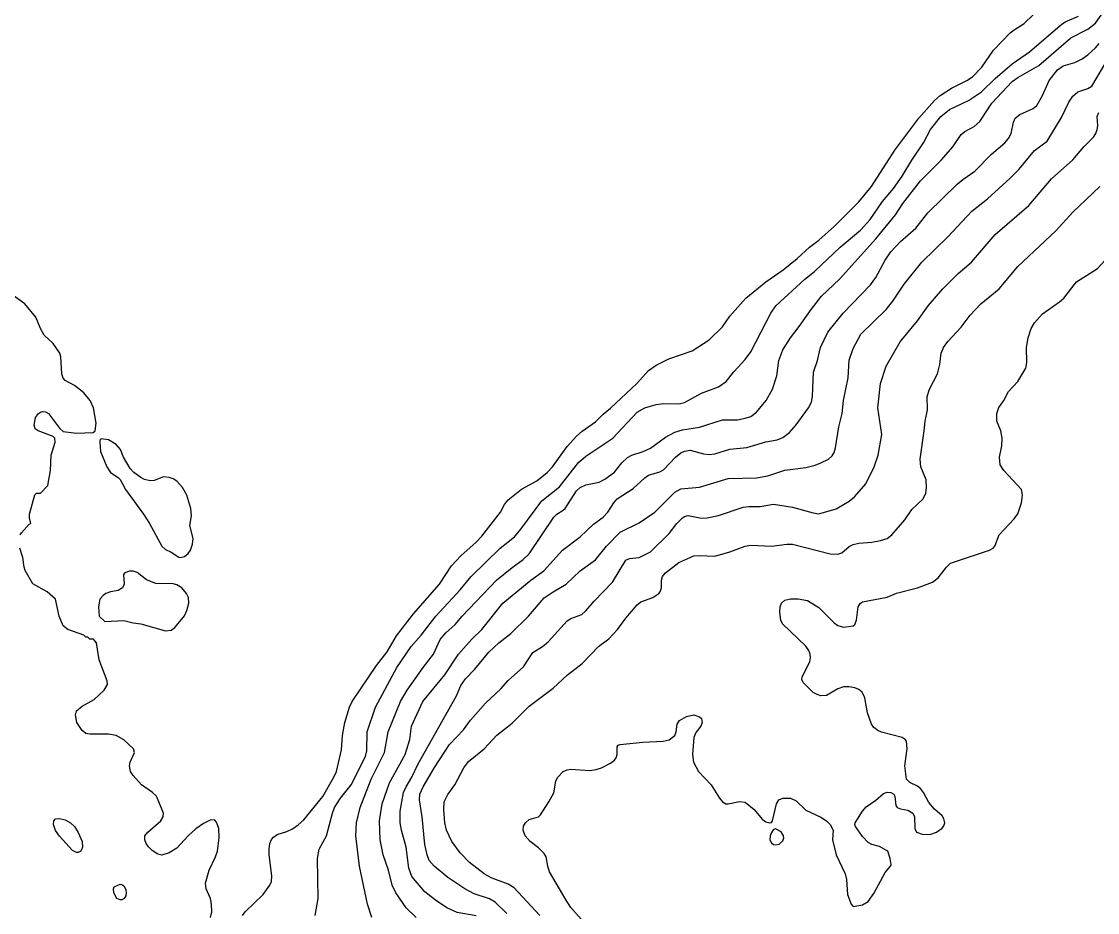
# Model space of a CAD drawing. Extents: x 474277 to 475042, y 254928 to 255625.
# Drawn here: x 474487.03 to 474530.58, y 255312.1 to 255348.18 of the extents above; entities that cross this region are included whole.
import ezdxf

# ---------------------------------------------------------------- set-up
doc = ezdxf.new("R2010")
doc.units = 0
doc.header["$MEASUREMENT"] = 0
doc.layers.add('BaseMapV2_DTM_export_MonNov09090547073261 — entities', color=1, linetype='CONTINUOUS')

msp = doc.modelspace()

# ---------------------------------------------------------------- linework, layer by layer
at = {"layer": 'BaseMapV2_DTM_export_MonNov09090547073261 — entities', "color": 15, "linetype": 'Continuous', "true_color": 0xb7484b}
for points in [[(474501.217, 255311.9, 85), (474501.03, 255312.437, 85), (474500.708, 255313.97, 85), (474500.563, 255315.197, 85), (474500.59, 255315.734, 85), (474500.737, 255316.347, 85), (474501.188, 255317.497, 85), (474501.729, 255318.571, 85), (474501.869, 255319.414, 85), (474502.368, 255320.641, 85), (474502.64, 255321.101, 85), (474503.286, 255322.021, 85), (474503.704, 255322.558, 85), (474503.975, 255323.151, 85), (474504.205, 255323.425, 85), (474504.589, 255323.765, 85), (474504.863, 255324.091, 85), (474506.258, 255325.548, 85), (474506.889, 255326.067, 85), (474507.337, 255326.392, 85), (474507.573, 255326.622, 85), (474508.576, 255328.105, 85), (474508.695, 255328.232, 85), (474508.959, 255328.387, 85), (474509.036, 255328.462, 85), (474509.496, 255329.169, 85), (474509.649, 255329.303, 85), (474509.879, 255329.419, 85), (474510.416, 255329.527, 85), (474510.646, 255329.64, 85), (474511.029, 255329.931, 85), (474511.325, 255330.302, 85), (474511.566, 255330.519, 85), (474511.73, 255330.609, 85), (474512.201, 255330.762, 85), (474512.486, 255330.895, 85), (474513.1, 255331.342, 85), (474513.483, 255331.545, 85), (474513.79, 255331.644, 85), (474514.48, 255331.752, 85), (474515.4, 255332.04, 85), (474516.013, 255332.051, 85), (474516.32, 255332.109, 85), (474516.55, 255332.185, 85), (474516.78, 255332.363, 85), (474517.169, 255332.832, 85), (474517.428, 255333.292, 85), (474517.604, 255333.829, 85), (474517.684, 255334.443, 85), (474517.854, 255334.883, 85), (474518.157, 255335.363, 85), (474518.515, 255335.823, 85), (474518.993, 255336.513, 85), (474519.418, 255337.05, 85), (474520.143, 255337.74, 85), (474521.611, 255339.375, 85), (474522.411, 255340.347, 85), (474522.703, 255340.807, 85), (474523.421, 255341.727, 85), (474524.27, 255342.57, 85), (474524.729, 255343.107, 85), (474525.061, 255343.594, 85), (474525.214, 255343.726, 85), (474525.598, 255343.927, 85), (474525.828, 255344.12, 85), (474526.314, 255344.871, 85), (474527.131, 255345.741, 85), (474527.361, 255345.905, 85), (474528.205, 255346.393, 85), (474529.508, 255347.512, 85), (474530.198, 255347.87, 85), (474530.505, 255348.114, 85), (474531.518, 255349.548, 85)], [(474495.977, 255311.976, 84.5), (474496.09, 255312.13, 84.5), (474496.814, 255312.82, 84.5), (474497.085, 255313.203, 84.5), (474497.145, 255313.357, 84.5), (474497.166, 255313.587, 84.5), (474497.06, 255314.43, 84.5), (474497.058, 255314.66, 84.5), (474497.088, 255314.89, 84.5), (474497.151, 255315.052, 84.5), (474497.228, 255315.151, 84.5), (474497.381, 255315.257, 84.5), (474497.764, 255315.377, 84.5), (474497.994, 255315.486, 84.5), (474498.224, 255315.645, 84.5), (474498.454, 255315.855, 84.5), (474499.221, 255316.799, 84.5), (474499.675, 255317.574, 84.5), (474499.774, 255317.804, 84.5), (474499.988, 255318.677, 84.5), (474500.026, 255319.261, 84.5), (474500.122, 255319.797, 84.5), (474500.304, 255320.411, 84.5), (474500.413, 255320.641, 84.5), (474501.403, 255322.098, 84.5), (474501.828, 255322.658, 84.5), (474502.212, 255323.305, 84.5), (474502.902, 255324.19, 84.5), (474503.952, 255325.395, 84.5), (474504.435, 255326.128, 84.5), (474504.817, 255326.545, 84.5), (474505.432, 255327.088, 84.5), (474505.662, 255327.331, 84.5), (474506.416, 255328.309, 84.5), (474506.585, 255328.615, 84.5), (474506.736, 255328.812, 84.5), (474507.272, 255329.242, 84.5), (474507.886, 255329.582, 84.5), (474508.302, 255329.919, 84.5), (474508.528, 255330.149, 84.5), (474509.112, 255330.96, 84.5), (474509.496, 255331.385, 84.5), (474509.726, 255331.588, 84.5), (474510.263, 255331.969, 84.5), (474510.569, 255332.279, 84.5), (474510.876, 255332.517, 84.5), (474511.936, 255333.522, 84.5), (474512.41, 255334.046, 84.5), (474512.716, 255334.26, 84.5), (474513.24, 255334.519, 84.5), (474514.173, 255334.845, 84.5), (474514.863, 255335.292, 84.5), (474515.4, 255335.813, 84.5), (474515.707, 255336.247, 84.5), (474516.351, 255336.973, 84.5), (474517.163, 255337.633, 84.5), (474517.857, 255338.123, 84.5), (474518.434, 255338.583, 84.5), (474518.927, 255339.04, 84.5), (474519.31, 255339.315, 84.5), (474519.942, 255339.887, 84.5), (474520.921, 255340.867, 84.5), (474521.435, 255341.497, 84.5), (474522.377, 255342.966, 84.5), (474523.358, 255344.257, 84.5), (474523.988, 255344.978, 84.5), (474524.218, 255345.176, 84.5), (474524.678, 255345.476, 84.5), (474525.303, 255345.791, 84.5), (474525.521, 255345.929, 84.5), (474525.902, 255346.327, 84.5), (474526.379, 255347.018, 84.5), (474527.055, 255347.713, 84.5), (474527.208, 255347.843, 84.5), (474527.614, 255348.091, 84.5), (474527.975, 255348.446, 84.5)], [(474498.915, 255311.976, 84.75), (474499.032, 255312.667, 84.75), (474499.011, 255314.277, 84.75), (474499.082, 255314.66, 84.75), (474499.375, 255315.201, 84.75), (474499.612, 255316.117, 84.75), (474499.706, 255316.347, 84.75), (474499.939, 255316.73, 84.75), (474500.37, 255317.267, 84.75), (474500.954, 255318.417, 84.75), (474501.002, 255318.647, 84.75), (474501.027, 255319.414, 84.75), (474501.365, 255320.411, 84.75), (474502.223, 255322.021, 84.75), (474502.798, 255322.865, 84.75), (474503.207, 255323.325, 84.75), (474503.8, 255324.091, 84.75), (474504.786, 255325.165, 84.75), (474505.237, 255325.702, 84.75), (474506.411, 255326.852, 84.75), (474506.98, 255327.312, 84.75), (474507.237, 255327.618, 84.75), (474508.089, 255328.769, 84.75), (474508.806, 255329.339, 84.75), (474509.573, 255330.312, 84.75), (474509.879, 255330.574, 84.75), (474510.968, 255331.299, 84.75), (474511.95, 255332.361, 84.75), (474512.263, 255332.526, 84.75), (474512.716, 255332.672, 84.75), (474513.023, 255332.708, 84.75), (474513.636, 255332.7, 84.75), (474513.866, 255332.751, 84.75), (474514.556, 255333.122, 84.75), (474515.247, 255333.387, 84.75), (474515.554, 255333.599, 84.75), (474515.86, 255333.988, 84.75), (474516.32, 255334.493, 84.75), (474516.55, 255334.804, 84.75), (474517.358, 255336.36, 84.75), (474517.568, 255336.666, 84.75), (474518.743, 255337.74, 84.75), (474519.128, 255338.046, 84.75), (474520.174, 255339.043, 84.75), (474520.997, 255339.725, 84.75), (474521.381, 255340.157, 84.75), (474521.876, 255340.883, 84.75), (474522.333, 255341.42, 84.75), (474522.684, 255341.915, 84.75), (474523.068, 255342.564, 84.75), (474523.539, 255343.26, 84.75), (474523.819, 255343.797, 84.75), (474524.25, 255344.334, 84.75), (474524.601, 255344.608, 84.75), (474525.368, 255344.98, 84.75), (474525.891, 255345.331, 84.75), (474526.445, 255345.867, 84.75), (474527.131, 255346.459, 84.75), (474527.829, 255346.941, 84.75), (474529.068, 255348.014, 84.75), (474529.278, 255348.157, 84.75), (474529.815, 255348.393, 84.75)], [(474503.009, 255311.9, 85.25), (474502.595, 255312.285, 85.25), (474502.176, 255312.897, 85.25), (474502.03, 255313.203, 85.25), (474501.892, 255313.817, 85.25), (474501.669, 255314.43, 85.25), (474501.551, 255315.044, 85.25), (474501.526, 255315.81, 85.25), (474501.623, 255316.5, 85.25), (474501.921, 255317.344, 85.25), (474502.56, 255318.494, 85.25), (474502.75, 255319.107, 85.25), (474502.822, 255319.644, 85.25), (474503.28, 255320.641, 85.25), (474504.162, 255321.714, 85.25), (474504.713, 255322.558, 85.25), (474505.264, 255323.171, 85.25), (474505.662, 255323.563, 85.25), (474506.514, 255324.628, 85.25), (474507.644, 255325.548, 85.25), (474508.172, 255325.932, 85.25), (474508.923, 255326.775, 85.25), (474509.649, 255327.305, 85.25), (474510.186, 255327.82, 85.25), (474510.569, 255328.108, 85.25), (474510.762, 255328.309, 85.25), (474511.007, 255328.692, 85.25), (474511.148, 255328.845, 85.25), (474511.796, 255329.26, 85.25), (474512.256, 255329.699, 85.25), (474512.41, 255329.808, 85.25), (474512.87, 255329.944, 85.25), (474513.023, 255330.025, 85.25), (474513.498, 255330.532, 85.25), (474513.713, 255330.707, 85.25), (474513.866, 255330.78, 85.25), (474514.096, 255330.813, 85.25), (474514.633, 255330.665, 85.25), (474514.863, 255330.648, 85.25), (474515.093, 255330.671, 85.25), (474515.707, 255330.865, 85.25), (474516.397, 255330.921, 85.25), (474517.163, 255331.149, 85.25), (474517.624, 255331.239, 85.25), (474517.854, 255331.336, 85.25), (474518.112, 255331.529, 85.25), (474518.39, 255331.839, 85.25), (474518.887, 255332.526, 85.25), (474519.007, 255332.756, 85.25), (474519.048, 255332.986, 85.25), (474519.085, 255333.983, 85.25), (474519.253, 255334.443, 85.25), (474519.373, 255334.979, 85.25), (474519.673, 255335.593, 85.25), (474520.292, 255336.36, 85.25), (474521.399, 255337.51, 85.25), (474521.618, 255337.816, 85.25), (474521.997, 255338.506, 85.25), (474522.224, 255338.845, 85.25), (474522.613, 255339.273, 85.25), (474523.228, 255339.81, 85.25), (474523.719, 255340.423, 85.25), (474524.908, 255341.583, 85.25), (474525.138, 255341.784, 85.25), (474525.614, 255342.11, 85.25), (474526.291, 255342.8, 85.25), (474526.834, 255343.26, 85.25), (474526.978, 255343.439, 85.25), (474527.089, 255343.644, 85.25), (474527.18, 255344.104, 85.25), (474527.256, 255344.257, 85.25), (474527.438, 255344.413, 85.25), (474527.975, 255344.649, 85.25), (474528.128, 255344.78, 85.25), (474528.358, 255345.177, 85.25), (474528.634, 255345.791, 85.25), (474528.972, 255346.213, 85.25), (474529.202, 255346.384, 85.25), (474529.662, 255346.517, 85.25), (474529.968, 255346.666, 85.25), (474530.198, 255346.828, 85.25), (474530.505, 255347.11, 85.25), (474530.659, 255347.29, 85.25)], [(474505.432, 255311.959, 85.5), (474504.665, 255312.103, 85.5), (474504.25, 255312.283, 85.5), (474503.785, 255312.59, 85.5), (474503.362, 255312.936, 85.5), (474502.825, 255313.558, 85.5), (474502.708, 255313.893, 85.5), (474502.594, 255314.737, 85.5), (474502.406, 255315.427, 85.5), (474502.361, 255315.734, 85.5), (474502.362, 255316.194, 85.5), (474502.492, 255316.96, 85.5), (474502.594, 255317.19, 85.5), (474502.836, 255317.574, 85.5), (474503.089, 255318.111, 85.5), (474504.632, 255320.871, 85.5), (474504.819, 255321.285, 85.5), (474505.006, 255321.561, 85.5), (474505.383, 255321.944, 85.5), (474505.949, 255322.634, 85.5), (474506.352, 255323.02, 85.5), (474506.838, 255323.401, 85.5), (474507.547, 255324.091, 85.5), (474508.192, 255324.833, 85.5), (474508.556, 255325.088, 85.5), (474509.082, 255325.395, 85.5), (474509.649, 255325.933, 85.5), (474510.263, 255326.381, 85.5), (474510.704, 255326.928, 85.5), (474511.259, 255327.496, 85.5), (474512.026, 255327.869, 85.5), (474512.666, 255328.309, 85.5), (474513.483, 255329.12, 85.5), (474513.713, 255329.248, 85.5), (474514.48, 255329.318, 85.5), (474515.63, 255329.669, 85.5), (474516.78, 255329.697, 85.5), (474517.24, 255329.785, 85.5), (474517.93, 255330.012, 85.5), (474518.774, 255330.114, 85.5), (474519.157, 255330.21, 85.5), (474519.39, 255330.302, 85.5), (474519.692, 255330.455, 85.5), (474519.847, 255330.594, 85.5), (474519.924, 255330.721, 85.5), (474519.986, 255330.916, 85.5), (474520.11, 255331.759, 85.5), (474520.247, 255332.296, 85.5), (474520.304, 255332.832, 85.5), (474520.498, 255333.753, 85.5), (474520.537, 255334.468, 85.5), (474520.691, 255334.937, 85.5), (474521.009, 255335.516, 85.5), (474522.036, 255336.513, 85.5), (474522.301, 255336.845, 85.5), (474522.761, 255337.543, 85.5), (474523.472, 255338.43, 85.5), (474524.524, 255339.45, 85.5), (474525.494, 255340.5, 85.5), (474526.135, 255340.992, 85.5), (474527.055, 255341.838, 85.5), (474527.399, 255342.187, 85.5), (474528.042, 255342.954, 85.5), (474528.549, 255343.337, 85.5), (474529.125, 255344.293, 85.5), (474529.432, 255344.913, 85.5), (474529.585, 255345.156, 85.5), (474529.794, 255345.331, 85.5), (474530.198, 255345.461, 85.5), (474530.359, 255345.561, 85.5), (474531.042, 255346.722, 85.5)], [(474506.681, 255312.053, 85.75), (474506.199, 255312.516, 85.75), (474505.969, 255312.656, 85.75), (474505.355, 255312.855, 85.75), (474504.974, 255313.05, 85.75), (474504.282, 255313.52, 85.75), (474503.733, 255313.97, 85.75), (474503.538, 255314.2, 85.75), (474503.449, 255314.43, 85.75), (474503.362, 255314.856, 85.75), (474503.254, 255315.964, 85.75), (474503.135, 255316.654, 85.75), (474503.154, 255316.884, 85.75), (474503.285, 255317.184, 85.75), (474503.745, 255317.973, 85.75), (474504.359, 255318.905, 85.75), (474504.917, 255319.491, 85.75), (474505.202, 255319.888, 85.75), (474505.815, 255320.573, 85.75), (474506.429, 255321.153, 85.75), (474506.736, 255321.494, 85.75), (474507.349, 255322.042, 85.75), (474507.732, 255322.627, 85.75), (474508.116, 255322.868, 85.75), (474508.346, 255323.053, 85.75), (474509.112, 255323.909, 85.75), (474509.266, 255324.003, 85.75), (474509.712, 255324.168, 85.75), (474509.879, 255324.306, 85.75), (474510.215, 255324.705, 85.75), (474510.955, 255325.471, 85.75), (474511.489, 255326.358, 85.75), (474511.643, 255326.426, 85.75), (474512.026, 255326.471, 85.75), (474512.486, 255326.701, 85.75), (474513.253, 255327.45, 85.75), (474513.56, 255327.845, 85.75), (474513.79, 255328.084, 85.75), (474513.866, 255328.134, 85.75), (474514.02, 255328.172, 85.75), (474514.556, 255328.071, 85.75), (474514.787, 255328.072, 85.75), (474515.247, 255328.17, 85.75), (474516.243, 255328.51, 85.75), (474516.473, 255328.538, 85.75), (474516.933, 255328.536, 85.75), (474517.47, 255328.627, 85.75), (474518.237, 255328.506, 85.75), (474519.08, 255328.275, 85.75), (474519.31, 255328.242, 85.75), (474520.001, 255328.445, 85.75), (474520.537, 255328.754, 85.75), (474520.754, 255328.922, 85.75), (474521.208, 255329.459, 85.75), (474521.546, 255330.149, 85.75), (474521.711, 255330.609, 85.75), (474521.859, 255331.452, 85.75), (474521.699, 255332.526, 85.75), (474521.807, 255333.522, 85.75), (474522.033, 255334.213, 85.75), (474522.6, 255335.209, 85.75), (474523.295, 255336.053, 85.75), (474523.73, 255336.666, 85.75), (474524.323, 255337.356, 85.75), (474524.946, 255337.97, 85.75), (474525.491, 255338.43, 85.75), (474526.441, 255339.547, 85.75), (474527.81, 255340.73, 85.75), (474528.73, 255341.804, 85.75), (474529.585, 255342.581, 85.75), (474530.036, 255343.107, 85.75), (474530.423, 255343.49, 85.75), (474530.525, 255343.644, 85.75), (474530.578, 255343.797, 85.75), (474530.595, 255343.95, 85.75), (474530.566, 255344.334, 85.75), (474530.634, 255344.487, 85.75)], [(474508.008, 255311.976, 86), (474506.966, 255313.092, 86), (474506.736, 255313.248, 86), (474506.045, 255313.507, 86), (474505.763, 255313.663, 86), (474505.161, 255314.123, 86), (474504.784, 255314.507, 86), (474504.445, 255314.967, 86), (474504.234, 255315.427, 86), (474504.171, 255315.734, 86), (474504.122, 255316.27, 86), (474504.143, 255316.577, 86), (474504.282, 255316.874, 86), (474504.571, 255317.267, 86), (474504.936, 255317.957, 86), (474505.125, 255318.211, 86), (474505.76, 255318.724, 86), (474506.275, 255319.271, 86), (474506.889, 255319.765, 86), (474507.579, 255320.452, 86), (474508.546, 255321.178, 86), (474509.132, 255321.714, 86), (474509.726, 255322.186, 86), (474510.387, 255322.865, 86), (474510.799, 255323.185, 86), (474511.161, 255323.555, 86), (474511.493, 255324.015, 86), (474511.95, 255324.555, 86), (474512.103, 255324.671, 86), (474512.587, 255324.858, 86), (474512.825, 255325.011, 86), (474512.886, 255325.088, 86), (474512.937, 255325.241, 86), (474512.93, 255325.548, 86), (474512.971, 255325.702, 86), (474513.101, 255325.855, 86), (474513.636, 255326.264, 86), (474514.25, 255326.534, 86), (474514.48, 255326.557, 86), (474515.093, 255326.522, 86), (474515.707, 255326.698, 86), (474516.32, 255326.932, 86), (474516.55, 255326.976, 86), (474517.394, 255326.934, 86), (474518.007, 255327.011, 86), (474518.237, 255327.011, 86), (474519.77, 255326.619, 86), (474520.077, 255326.601, 86), (474520.231, 255326.657, 86), (474520.537, 255326.919, 86), (474520.691, 255327, 86), (474520.921, 255327.056, 86), (474521.457, 255327.088, 86), (474521.807, 255327.158, 86), (474522.071, 255327.246, 86), (474522.266, 255327.388, 86), (474522.789, 255328.002, 86), (474523.068, 255328.416, 86), (474523.529, 255328.845, 86), (474523.643, 255329.075, 86), (474523.666, 255329.305, 86), (474523.649, 255329.612, 86), (474523.441, 255330.149, 86), (474523.401, 255330.455, 86), (474523.576, 255331.606, 86), (474523.606, 255331.989, 86), (474523.7, 255332.449, 86), (474523.697, 255332.986, 86), (474523.789, 255333.292, 86), (474524.108, 255333.906, 86), (474524.201, 255334.289, 86), (474524.255, 255334.749, 86), (474524.35, 255334.979, 86), (474524.524, 255335.217, 86), (474525.061, 255335.798, 86), (474525.431, 255336.283, 86), (474525.867, 255336.743, 86), (474526.605, 255337.356, 86), (474527.361, 255338.261, 86), (474528.895, 255339.696, 86), (474529.585, 255340.454, 86), (474530.684, 255341.497, 86)], [(474509.886, 255311.593, 86.25), (474509.266, 255312.299, 86.25), (474509.073, 255312.59, 86.25), (474508.406, 255313.74, 86.25), (474508.33, 255313.97, 86.25), (474508.262, 255314.353, 86.25), (474508.192, 255314.486, 86.25), (474507.962, 255314.719, 86.25), (474507.624, 255314.967, 86.25), (474507.414, 255315.197, 86.25), (474507.331, 255315.427, 86.25), (474507.349, 255315.594, 86.25), (474507.43, 255315.734, 86.25), (474507.579, 255315.856, 86.25), (474507.962, 255315.973, 86.25), (474508.039, 255316.048, 86.25), (474508.382, 255316.577, 86.25), (474508.576, 255316.949, 86.25), (474508.665, 255317.42, 86.25), (474508.729, 255317.568, 86.25), (474508.959, 255317.805, 86.25), (474509.112, 255317.876, 86.25), (474509.266, 255317.905, 86.25), (474510.033, 255317.844, 86.25), (474510.286, 255317.881, 86.25), (474510.505, 255317.957, 86.25), (474510.876, 255318.147, 86.25), (474511.036, 255318.264, 86.25), (474511.106, 255318.363, 86.25), (474511.147, 255318.494, 86.25), (474511.147, 255318.801, 86.25), (474511.183, 255318.87, 86.25), (474511.259, 255318.903, 86.25), (474512.18, 255318.994, 86.25), (474513.004, 255319.031, 86.25), (474513.253, 255319.094, 86.25), (474513.476, 255319.261, 86.25), (474513.528, 255319.414, 86.25), (474513.567, 255319.721, 86.25), (474513.663, 255319.874, 86.25), (474513.953, 255320.027, 86.25), (474514.25, 255320.096, 86.25), (474514.48, 255320.026, 86.25), (474514.55, 255319.951, 86.25), (474514.579, 255319.797, 86.25), (474514.535, 255319.644, 86.25), (474514.326, 255319.388, 86.25), (474514.244, 255319.184, 86.25), (474514.189, 255318.494, 86.25), (474514.237, 255318.187, 86.25), (474514.432, 255317.804, 86.25), (474514.943, 255317.267, 86.25), (474515.278, 255316.73, 86.25), (474515.405, 255316.577, 86.25), (474515.536, 255316.5, 86.25), (474515.63, 255316.493, 86.25), (474516.09, 255316.598, 86.25), (474516.32, 255316.559, 86.25), (474516.686, 255316.27, 86.25), (474517.01, 255315.874, 86.25), (474517.163, 255315.771, 86.25), (474517.317, 255315.723, 86.25), (474517.394, 255315.74, 86.25), (474517.434, 255315.81, 86.25), (474517.593, 255316.5, 86.25), (474517.687, 255316.654, 86.25), (474517.854, 255316.72, 86.25), (474518.16, 255316.722, 86.25), (474518.39, 255316.624, 86.25), (474518.774, 255316.238, 86.25), (474519.387, 255315.958, 86.25), (474519.613, 255315.81, 86.25), (474519.767, 255315.657, 86.25), (474519.881, 255315.427, 86.25), (474519.864, 255315.044, 86.25), (474520.008, 255314.43, 86.25), (474520.366, 255313.663, 86.25), (474520.424, 255313.433, 86.25), (474520.461, 255312.831, 86.25), (474520.614, 255312.428, 86.25), (474520.691, 255312.337, 86.25), (474521.074, 255312.407, 86.25), (474521.304, 255312.545, 86.25), (474521.534, 255312.867, 86.25), (474521.994, 255313.722, 86.25), (474522.213, 255313.97, 86.25), (474522.237, 255314.047, 86.25), (474522.199, 255314.277, 86.25), (474522.094, 255314.583, 86.25), (474521.764, 255314.773, 86.25), (474521.457, 255314.851, 86.25), (474521.304, 255314.933, 86.25), (474521.074, 255315.176, 86.25), (474520.787, 255315.58, 86.25), (474520.761, 255315.657, 86.25), (474520.777, 255315.734, 86.25), (474521.07, 255316.194, 86.25), (474521.227, 255316.377, 86.25), (474521.611, 255316.644, 86.25), (474521.917, 255316.916, 86.25), (474522.071, 255316.972, 86.25), (474522.224, 255316.962, 86.25), (474522.339, 255316.884, 86.25), (474522.384, 255316.807, 86.25), (474522.423, 255316.424, 86.25), (474522.472, 255316.347, 86.25), (474522.607, 255316.293, 86.25), (474522.914, 255316.24, 86.25), (474523.117, 255316.117, 86.25), (474523.18, 255315.964, 86.25), (474523.192, 255315.504, 86.25), (474523.262, 255315.35, 86.25), (474523.528, 255315.257, 86.25), (474523.834, 255315.268, 86.25), (474524.064, 255315.347, 86.25), (474524.294, 255315.514, 86.25), (474524.371, 255315.602, 86.25), (474524.411, 255315.734, 86.25), (474524.371, 255315.886, 86.25), (474524.294, 255316.013, 86.25), (474523.988, 255316.287, 86.25), (474523.758, 255316.551, 86.25), (474523.539, 255316.96, 86.25), (474523.426, 255317.114, 86.25), (474523.298, 255317.219, 86.25), (474522.991, 255317.36, 86.25), (474522.854, 255317.497, 86.25), (474522.792, 255318.034, 86.25), (474522.887, 255318.724, 86.25), (474522.853, 255319.031, 86.25), (474522.798, 255319.107, 86.25), (474522.684, 255319.18, 86.25), (474521.841, 255319.398, 86.25), (474521.687, 255319.47, 86.25), (474521.534, 255319.59, 86.25), (474521.443, 255319.721, 86.25), (474521.275, 255320.181, 86.25), (474521.173, 255320.794, 86.25), (474521.062, 255321.024, 86.25), (474520.921, 255321.133, 86.25), (474520.767, 255321.195, 86.25), (474520.537, 255321.232, 86.25), (474520.307, 255321.228, 86.25), (474520.077, 255321.159, 86.25), (474519.617, 255320.887, 86.25), (474519.387, 255320.87, 86.25), (474519.234, 255320.918, 86.25), (474519.08, 255321.012, 86.25), (474518.669, 255321.408, 86.25), (474518.62, 255321.533, 86.25), (474518.628, 255321.638, 86.25), (474518.941, 255322.251, 86.25), (474518.973, 255322.404, 86.25), (474518.957, 255322.558, 86.25), (474518.901, 255322.711, 86.25), (474518.774, 255322.887, 86.25), (474517.837, 255323.785, 86.25), (474517.773, 255323.938, 86.25), (474517.727, 255324.245, 86.25), (474517.736, 255324.475, 86.25), (474517.793, 255324.628, 86.25), (474517.93, 255324.747, 86.25), (474518.16, 255324.802, 86.25), (474518.467, 255324.798, 86.25), (474518.85, 255324.725, 86.25), (474519.31, 255324.451, 86.25), (474519.924, 255323.826, 86.25), (474520.077, 255323.717, 86.25), (474520.307, 255323.656, 86.25), (474520.691, 255323.704, 86.25), (474520.767, 255323.762, 86.25), (474520.835, 255323.938, 86.25), (474520.899, 255324.475, 86.25), (474520.997, 255324.626, 86.25), (474521.074, 255324.677, 86.25), (474522.071, 255324.87, 86.25), (474522.454, 255325.03, 86.25), (474523.298, 255325.248, 86.25), (474523.9, 255325.471, 86.25), (474524.141, 255325.65, 86.25), (474524.469, 255326.085, 86.25), (474524.633, 255326.238, 86.25), (474526.211, 255326.768, 86.25), (474526.364, 255326.852, 86.25), (474526.436, 255326.928, 86.25), (474526.603, 255327.388, 86.25), (474527.208, 255328.041, 86.25), (474527.361, 255328.246, 86.25), (474527.503, 255328.692, 86.25), (474527.556, 255328.999, 86.25), (474527.506, 255329.229, 86.25), (474526.797, 255329.995, 86.25), (474526.649, 255330.225, 86.25), (474526.618, 255330.532, 86.25), (474526.718, 255330.992, 86.25), (474526.729, 255331.299, 86.25), (474526.672, 255331.606, 86.25), (474526.51, 255331.989, 86.25), (474526.515, 255332.296, 86.25), (474526.595, 255332.541, 86.25), (474526.796, 255332.832, 86.25), (474526.978, 255333.189, 86.25), (474527.361, 255333.592, 86.25), (474527.681, 255334.136, 86.25), (474527.723, 255334.366, 86.25), (474527.71, 255334.979, 86.25), (474527.78, 255335.363, 86.25), (474527.905, 255335.746, 86.25), (474528.04, 255335.976, 86.25), (474528.358, 255336.332, 86.25), (474529.048, 255336.821, 86.25), (474529.221, 255336.973, 86.25), (474529.738, 255337.637, 86.25), (474530.582, 255338.17, 86.25), (474531.349, 255339.009, 86.25)], [(474486.979, 255327.388, 84.25), (474487.036, 255327.465, 84.25), (474487.336, 255327.823, 84.25), (474487.405, 255327.848, 84.25), (474487.35, 255328.078, 84.25), (474487.349, 255328.232, 84.25), (474487.566, 255329.003, 84.25), (474487.643, 255329.077, 84.25), (474487.797, 255329.08, 84.25), (474488.1, 255329.382, 84.25), (474488.209, 255329.995, 84.25), (474488.225, 255330.609, 84.25), (474488.394, 255331.146, 84.25), (474488.374, 255331.299, 84.25), (474488.312, 255331.376, 84.25), (474487.704, 255331.606, 84.25), (474487.586, 255331.682, 84.25), (474487.542, 255331.836, 84.25), (474487.602, 255332.142, 84.25), (474487.715, 255332.296, 84.25), (474487.797, 255332.351, 84.25), (474487.873, 255332.381, 84.25), (474488.007, 255332.372, 84.25), (474488.119, 255332.296, 84.25), (474488.563, 255331.713, 84.25), (474488.717, 255331.58, 84.25), (474489.253, 255331.504, 84.25), (474489.928, 255331.529, 84.25), (474490.013, 255331.606, 84.25), (474490.047, 255331.912, 84.25), (474489.944, 255332.526, 84.25), (474489.811, 255332.832, 84.25), (474489.547, 255333.139, 84.25), (474489.177, 255333.433, 84.25), (474488.793, 255333.644, 84.25), (474488.717, 255333.733, 84.25), (474488.66, 255333.906, 84.25), (474488.624, 255334.596, 84.25), (474488.587, 255334.749, 84.25), (474488.305, 255335.133, 84.25), (474487.95, 255335.471, 84.25), (474487.794, 255335.746, 84.25), (474487.606, 255336.206, 84.25), (474487.163, 255336.743, 84.25), (474486.263, 255337.394, 84.25)], [(474493.624, 255326.515, 84.25), (474493.777, 255326.637, 84.25), (474493.876, 255326.775, 84.25), (474493.951, 255327.005, 84.25), (474493.977, 255327.235, 84.25), (474493.848, 255327.772, 84.25), (474493.908, 255328.155, 84.25), (474493.89, 255328.462, 84.25), (474493.727, 255328.999, 84.25), (474493.547, 255329.301, 84.25), (474493.317, 255329.567, 84.25), (474493.164, 255329.659, 84.25), (474493.01, 255329.707, 84.25), (474492.78, 255329.736, 84.25), (474492.397, 255329.594, 84.25), (474492.244, 255329.579, 84.25), (474492.014, 255329.628, 84.25), (474491.86, 255329.706, 84.25), (474491.573, 255329.919, 84.25), (474491.427, 255330.072, 84.25), (474491.161, 255330.532, 84.25), (474491.043, 255330.839, 84.25), (474490.864, 255331.051, 84.25), (474490.557, 255331.238, 84.25), (474490.25, 255331.282, 84.25), (474490.203, 255331.222, 84.25), (474490.194, 255331.146, 84.25), (474490.225, 255330.762, 84.25), (474490.48, 255330.141, 84.25), (474490.634, 255329.909, 84.25), (474490.94, 255329.712, 84.25), (474491.017, 255329.632, 84.25), (474491.242, 255329.229, 84.25), (474491.972, 255328.232, 84.25), (474492.217, 255327.848, 84.25), (474492.714, 255326.928, 84.25), (474492.857, 255326.795, 84.25), (474493.087, 255326.69, 84.25), (474493.394, 255326.49, 84.25), (474493.471, 255326.474, 84.25), (474493.624, 255326.515, 84.25)], [(474494.676, 255311.9, 84.25), (474494.737, 255312.13, 84.25), (474494.725, 255312.437, 84.25), (474494.675, 255312.667, 84.25), (474494.502, 255313.05, 84.25), (474494.483, 255313.28, 84.25), (474494.623, 255313.817, 84.25), (474494.889, 255314.353, 84.25), (474494.965, 255314.583, 84.25), (474495.033, 255315.12, 84.25), (474495.024, 255315.504, 84.25), (474494.927, 255315.757, 84.25), (474494.851, 255315.839, 84.25), (474494.697, 255315.844, 84.25), (474494.391, 255315.704, 84.25), (474494.084, 255315.481, 84.25), (474493.777, 255315.205, 84.25), (474493.317, 255314.706, 84.25), (474493.01, 255314.51, 84.25), (474492.704, 255314.413, 84.25), (474492.55, 255314.462, 84.25), (474492.32, 255314.608, 84.25), (474492.167, 255314.754, 84.25), (474492.08, 255314.89, 84.25), (474492.016, 255315.044, 84.25), (474492.016, 255315.197, 84.25), (474492.145, 255315.35, 84.25), (474492.671, 255315.81, 84.25), (474492.763, 255315.964, 84.25), (474492.772, 255316.117, 84.25), (474492.492, 255316.807, 84.25), (474492.333, 255316.96, 84.25), (474491.886, 255317.267, 84.25), (474491.554, 255317.638, 84.25), (474491.447, 255317.804, 84.25), (474491.402, 255318.034, 84.25), (474491.434, 255318.187, 84.25), (474491.597, 255318.571, 84.25), (474491.557, 255318.724, 84.25), (474491.17, 255319.091, 84.25), (474490.864, 255319.261, 84.25), (474490.557, 255319.318, 84.25), (474489.79, 255319.321, 84.25), (474489.637, 255319.349, 84.25), (474489.483, 255319.473, 84.25), (474489.27, 255319.797, 84.25), (474489.21, 255320.104, 84.25), (474489.251, 255320.258, 84.25), (474489.483, 255320.452, 84.25), (474489.967, 255320.718, 84.25), (474490.382, 255321.101, 84.25), (474490.516, 255321.331, 84.25), (474490.504, 255321.484, 84.25), (474490.18, 255322.328, 84.25), (474490.066, 255323.018, 84.25), (474489.943, 255323.167, 84.25), (474489.79, 255323.168, 84.25), (474489.713, 255323.243, 84.25), (474489.629, 255323.248, 84.25), (474489.557, 255323.325, 84.25), (474488.9, 255323.555, 84.25), (474488.717, 255323.707, 84.25), (474488.55, 255324.091, 84.25), (474488.402, 255324.781, 84.25), (474488.07, 255325.088, 84.25), (474487.49, 255325.408, 84.25), (474487.183, 255325.946, 84.25), (474487.136, 255326.085, 84.25), (474487.079, 255326.468, 84.25), (474486.959, 255326.852, 84.25)], [(474493.087, 255323.526, 84.25), (474493.237, 255323.631, 84.25), (474493.624, 255324.108, 84.25), (474493.719, 255324.321, 84.25), (474493.803, 255324.628, 84.25), (474493.788, 255324.858, 84.25), (474493.713, 255325.011, 84.25), (474493.518, 255325.241, 84.25), (474493.317, 255325.367, 84.25), (474493.164, 255325.403, 84.25), (474492.474, 255325.421, 84.25), (474492.09, 255325.569, 84.25), (474491.707, 255325.86, 84.25), (474491.554, 255325.914, 84.25), (474491.4, 255325.92, 84.25), (474491.209, 255325.855, 84.25), (474491.153, 255325.778, 84.25), (474491.19, 255325.395, 84.25), (474491.124, 255325.241, 84.25), (474490.94, 255325.137, 84.25), (474490.634, 255325.08, 84.25), (474490.45, 255325.011, 84.25), (474490.331, 255324.935, 84.25), (474490.196, 255324.781, 84.25), (474490.147, 255324.475, 84.25), (474490.177, 255324.091, 84.25), (474490.403, 255323.88, 84.25), (474491.17, 255323.922, 84.25), (474491.554, 255323.82, 84.25), (474491.86, 255323.781, 84.25), (474492.857, 255323.504, 84.25), (474493.087, 255323.526, 84.25)], [(474489.43, 255314.583, 84.25), (474489.33, 255314.52, 84.25), (474489.253, 255314.525, 84.25), (474489.1, 255314.602, 84.25), (474488.563, 255315.188, 84.25), (474488.41, 255315.419, 84.25), (474488.328, 255315.657, 84.25), (474488.339, 255315.81, 84.25), (474488.41, 255315.886, 84.25), (474488.563, 255315.909, 84.25), (474488.793, 255315.852, 84.25), (474489.012, 255315.734, 84.25), (474489.169, 255315.58, 84.25), (474489.33, 255315.339, 84.25), (474489.49, 255314.967, 84.25), (474489.498, 255314.737, 84.25), (474489.43, 255314.583, 84.25)], [(474517.7, 255314.859, 86.25), (474517.854, 255314.996, 86.25), (474517.889, 255315.12, 86.25), (474517.878, 255315.197, 86.25), (474517.777, 255315.364, 86.25), (474517.547, 255315.485, 86.25), (474517.47, 255315.452, 86.25), (474517.394, 255315.336, 86.25), (474517.336, 255315.197, 86.25), (474517.323, 255315.044, 86.25), (474517.394, 255314.913, 86.25), (474517.47, 255314.857, 86.25), (474517.547, 255314.832, 86.25), (474517.7, 255314.859, 86.25)], [(474491.187, 255312.667, 84.25), (474491.094, 255312.61, 84.25), (474491.017, 255312.605, 84.25), (474490.885, 255312.667, 84.25), (474490.773, 255312.897, 84.25), (474490.753, 255313.05, 84.25), (474490.787, 255313.13, 84.25), (474491.017, 255313.24, 84.25), (474491.094, 255313.234, 84.25), (474491.17, 255313.178, 84.25), (474491.247, 255313.032, 84.25), (474491.263, 255312.897, 84.25), (474491.247, 255312.778, 84.25), (474491.187, 255312.667, 84.25)]]:
    msp.add_polyline3d(points, dxfattribs=at)

doc.saveas('drawing.dxf')
